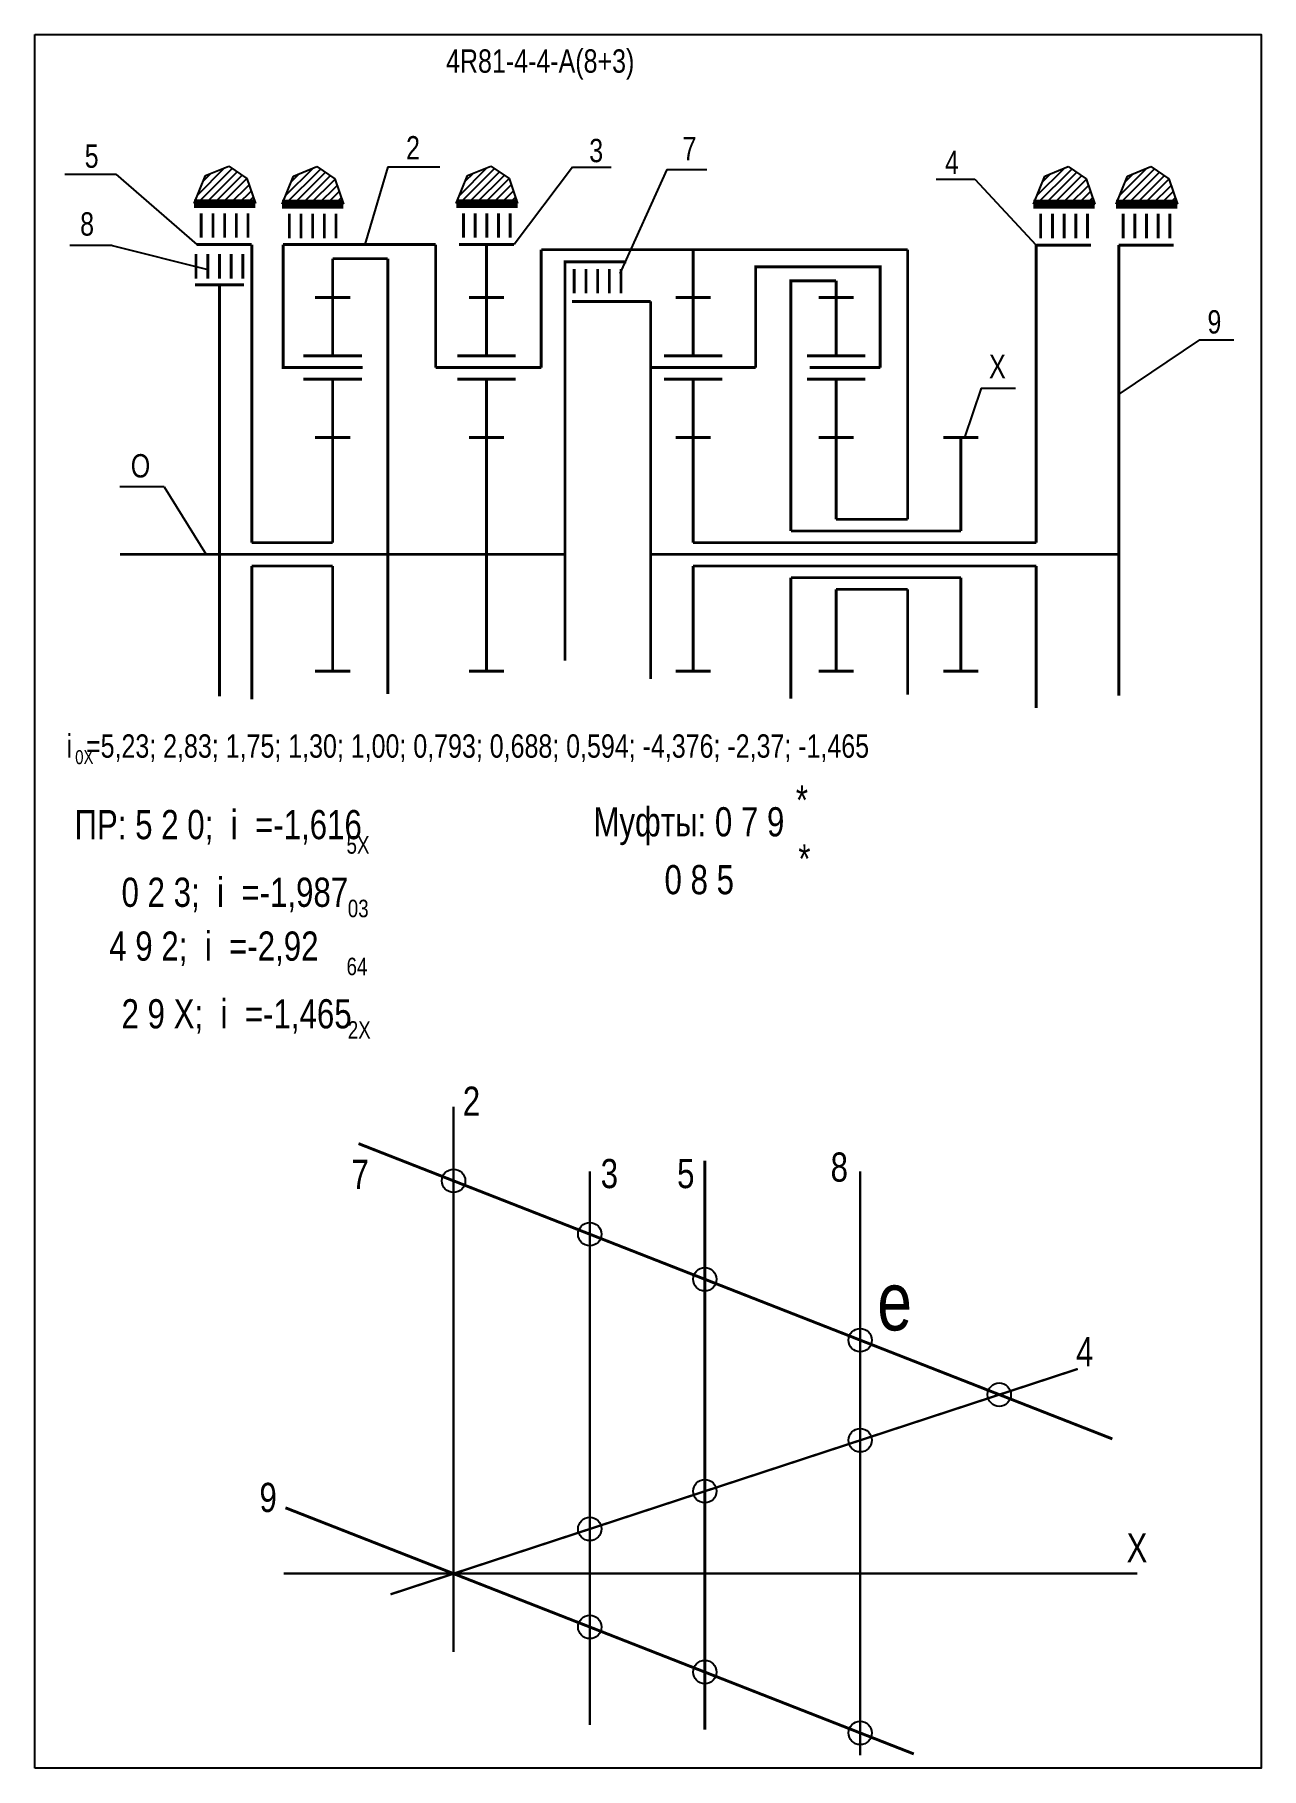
# Model space of a CAD drawing. Extents: x -352 to -142, y 153 to 450.
import ezdxf

# ---------------------------------------------------------------- set-up
doc = ezdxf.new("R2010")
doc.units = 0
doc.header["$LTSCALE"] = 15
doc.layers.get('0').update_dxf_attribs({"linetype": 'CONTINUOUS'})
doc.layers.add('DIM', color=92, linetype='CONTINUOUS')
doc.layers.add('MAIN', color=5, linetype='CONTINUOUS')
doc.styles.add('AMK', font='amk.shx', dxfattribs={"width": 0.8})

msp = doc.modelspace()

# ---------------------------------------------------------------- hatches: boundary and pattern name
at = {"layer": 'DIM'}
h = msp.add_hatch(dxfattribs=at)
h.set_pattern_fill('_USER', color=0, angle=45, style=0, pattern_type=0)
h.set_pattern_definition([(45, (-72.9048, -4.7831), (-0.7071068, 0.7071068), [])])
h.paths.add_polyline_path([(-323.2, 425.74), (-325.14, 420.92), (-314.65, 420.92), (-316.1, 425.24), (-319.21, 427.35)])
h = msp.add_hatch(dxfattribs=at)
h.set_pattern_fill('_USER', color=0, angle=45, style=0, pattern_type=0)
h.set_pattern_definition([(45, (-57.8362, -4.8705), (-0.7071068, 0.7071068), [])])
h.paths.add_polyline_path([(-308.13, 425.65), (-310.08, 420.83), (-299.58, 420.83), (-301.03, 425.15), (-304.14, 427.27)])
h = msp.add_hatch(dxfattribs=at)
h.set_pattern_fill('_USER', color=0, angle=45, style=0, pattern_type=0)
h.set_pattern_definition([(45, (-28.0108, -4.7831), (-0.7071068, 0.7071068), [])])
h.paths.add_polyline_path([(-278.31, 425.74), (-280.25, 420.92), (-269.75, 420.92), (-271.2, 425.24), (-274.32, 427.35)])
h = msp.add_hatch(dxfattribs=at)
h.set_pattern_fill('_USER', color=0, angle=45, style=0, pattern_type=0)
h.set_pattern_definition([(45, (70.803, -4.873), (-0.7071068, 0.7071068), [])])
h.paths.add_polyline_path([(-179.49, 425.65), (-181.44, 420.83), (-170.94, 420.83), (-172.39, 425.15), (-175.5, 427.26)])
h = msp.add_hatch(dxfattribs=at)
h.set_pattern_fill('_USER', color=0, angle=45, style=0, pattern_type=0)
h.set_pattern_definition([(45, (84.9413, -4.873), (-0.7071068, 0.7071068), [])])
h.paths.add_polyline_path([(-165.35, 425.65), (-167.3, 420.83), (-156.8, 420.83), (-158.25, 425.15), (-161.37, 427.26)])

# ---------------------------------------------------------------- linework, layer by layer
at = {"const_width": 0.4}
for points in [[(-280.72, 266.24), (-280.72, 172.82)], [(-257.4, 255.14), (-257.4, 160.27)], [(-211.1, 255.14), (-211.1, 155.11)], [(-291.52, 182.67), (-173.85, 221.29)]]:
    msp.add_lwpolyline(points, dxfattribs=at)
at = {"layer": 'DIM', "color": 0}
for p, q in [((-347.27, 425.95), (-338.54, 425.95)), ((-338.54, 425.95), (-324.68, 413.9)), ((-325.14, 420.92), (-323.2, 425.74)), ((-323.2, 425.74), (-319.21, 427.35)), ((-319.21, 427.35), (-316.1, 425.24)), ((-316.1, 425.24), (-314.65, 420.92)), ((-310.08, 420.83), (-308.13, 425.65)), ((-308.13, 425.65), (-304.14, 427.27)), ((-304.14, 427.27), (-301.03, 425.15)), ((-301.03, 425.15), (-299.58, 420.83)), ((-292, 427.2), (-295.9, 413.9)), ((-292, 427.2), (-283.07, 427.2)), ((-280.25, 420.92), (-278.31, 425.74)), ((-278.31, 425.74), (-274.32, 427.35)), ((-274.32, 427.35), (-271.2, 425.24)), ((-271.2, 425.24), (-269.75, 420.92)), ((-260.33, 427.17), (-270.37, 413.9)), ((-260.33, 427.17), (-253.76, 427.17)), ((-244.2, 426.79), (-252.26, 408.94)), ((-244.2, 426.79), (-237.34, 426.79)), ((-198.07, 425.1), (-191.5, 425.1)), ((-191.5, 425.1), (-180.97, 413.81)), ((-181.44, 420.83), (-179.49, 425.65)), ((-179.49, 425.65), (-175.5, 427.26)), ((-175.5, 427.26), (-172.39, 425.15)), ((-172.39, 425.15), (-170.94, 420.83)), ((-167.3, 420.83), (-165.35, 425.65)), ((-165.35, 425.65), (-161.37, 427.26)), ((-161.37, 427.26), (-158.25, 425.15)), ((-158.25, 425.15), (-156.8, 420.83)), ((-323.89, 420.73), (-316.98, 420.73)), ((-279, 420.73), (-272.08, 420.73)), ((-180.18, 420.64), (-173.27, 420.64)), ((-166.05, 420.64), (-159.13, 420.64)), ((-339.17, 413.75), (-346.43, 413.75)), ((-339.17, 413.75), (-322.81, 409.63)), ((-153.03, 397.56), (-166.83, 388.27)), ((-153.03, 397.56), (-147.12, 397.56)), ((-190.42, 389.3), (-193.24, 380.84)), ((-190.42, 389.3), (-184.51, 389.3)), ((-330.24, 372.4), (-337.84, 372.4)), ((-330.24, 372.4), (-323.1, 360.84))]:
    msp.add_line(p, q, dxfattribs=at)
for points, const_width in [([(-315.27, 413.9), (-315.27, 362.84)], 0.5), ([(-305.67, 392.84), (-309.9, 392.84), (-309.9, 413.9)], 0.5), ([(-283.78, 413.9), (-309.9, 413.9)], 0.5), ([(-283.78, 392.84), (-283.78, 413.9)], 0.5), ([(-265.72, 392.84), (-265.72, 413.04)], 0.5), ([(-202.98, 413.04), (-265.72, 413.04)], 0.5), ([(-202.98, 413.04), (-202.98, 366.84)], 0.5), ([(-180.97, 413.81), (-180.97, 362.84)], 0.5), ([(-166.83, 413.81), (-166.83, 360.84)], 0.5), ([(-301.42, 411.49), (-291.99, 411.49)], 0.5), ([(-291.99, 411.49), (-291.99, 336.91)], 0.5), ([(-261.64, 342.61), (-261.64, 410.97), (-251.12, 410.97)], 0.5), ([(-207.68, 392.84), (-207.68, 410.09), (-229, 410.09), (-229, 392.84)], 0.5), ([(-325, 407), (-316.6, 407)], 0.5), ([(-320.8, 407), (-320.8, 336.53)], 0.5), ([(-215.22, 407.7), (-222.97, 407.7), (-222.97, 364.84)], 0.5), ([(-246.97, 404.16), (-246.97, 360.84)], 0.5), ([(-215.22, 366.84), (-202.98, 366.84)], 0.5), ([(-315.27, 362.84), (-301.42, 362.84)], 0.5), ([(-239.7, 362.84), (-180.97, 362.84)], 0.5), ([(-222.97, 364.84), (-193.87, 364.84)], 0.5), ([(-206.59, 364.84), (-193.87, 364.84)], 0.5), ([(-337.85, 360.84), (-261.64, 360.84)], 0.5), ([(-246.97, 360.84), (-209.09, 360.84)], 0.5), ([(-246.97, 360.84), (-166.83, 360.84)], 0.5), ([(-246.97, 360.84), (-246.97, 339.49)], 0.5), ([(-166.83, 360.84), (-166.83, 336.62)], 0.5), ([(-315.27, 358.84), (-301.42, 358.84)], 0.5), ([(-315.27, 358.84), (-315.27, 335.99)], 0.5), ([(-239.7, 358.84), (-180.97, 358.84)], 0.5), ([(-222.97, 356.84), (-193.87, 356.84)], 0.5), ([(-222.97, 356.84), (-222.97, 336.14)], 0.5), ([(-206.59, 356.84), (-193.87, 356.84)], 0.5), ([(-180.97, 358.84), (-180.97, 334.49)], 0.5), ([(-215.22, 354.84), (-202.98, 354.84)], 0.5), ([(-202.98, 354.84), (-202.98, 336.78)], 0.5), ([(-167.93, 209.3), (-296.99, 259.89)], 0.5), ([(-237.7, 256.94), (-237.7, 159.48)], 0.5), ([(-201.92, 155.33), (-309.5, 197.5)], 0.5), ([(-309.78, 186.22), (-163.68, 186.22)], 0.4)]:
    msp.add_lwpolyline(points, dxfattribs=dict(at, const_width=const_width))
for centre in [(-280.72, 253.51), (-257.4, 244.37), (-237.7, 236.65), (-211.1, 226.22), (-187.29, 216.88), (-211.1, 209.07), (-237.7, 200.34), (-257.4, 193.87), (-257.4, 177.08), (-237.7, 169.36), (-211.1, 158.93)]:
    msp.add_circle(centre, 2, dxfattribs=at)
at = {"layer": 'MAIN'}
for points in [[(-352.43, 152.87), (-352.43, 449.87)], [(-352.43, 449.87), (-142.43, 449.87), (-142.43, 152.87), (-352.43, 152.87)]]:
    msp.add_lwpolyline(points, dxfattribs=at)
at = {"layer": 'MAIN', "color": 0}
for points, const_width in [([(-325.14, 420.92), (-314.65, 420.92)], 1.5), ([(-315.91, 419.27), (-315.91, 415.07)], 0.5), ([(-310.08, 420.83), (-299.58, 420.83)], 1.5), ([(-300.84, 419.18), (-300.84, 414.98)], 0.5), ([(-280.25, 420.92), (-269.75, 420.92)], 1.5), ([(-271.02, 419.27), (-271.02, 415.07)], 0.5), ([(-181.44, 420.83), (-170.94, 420.83)], 1.5), ([(-172.2, 419.18), (-172.2, 414.98)], 0.5), ([(-167.3, 420.83), (-156.8, 420.83)], 1.5), ([(-158.07, 419.18), (-158.07, 414.98)], 0.5), ([(-324.68, 413.9), (-315.27, 413.9)], 0.5), ([(-279.79, 413.9), (-270.37, 413.9)], 0.5), ([(-275.08, 404.84), (-275.08, 413.9)], 0.5), ([(-239.7, 404.84), (-239.7, 413.04)], 0.5), ([(-180.97, 413.81), (-171.56, 413.81)], 0.5), ([(-166.83, 413.81), (-157.42, 413.81)], 0.5), ([(-316.81, 412.27), (-316.81, 408.07)], 0.5), ([(-301.42, 404.84), (-301.42, 411.49)], 0.5), ([(-252.05, 409.74), (-252.05, 405.54)], 0.5), ([(-215.22, 394.84), (-215.22, 407.7)], 0.5), ([(-301.42, 404.84), (-304.42, 404.84)], 0.5), ([(-301.42, 394.84), (-301.42, 404.84)], 0.5), ([(-301.42, 404.84), (-298.42, 404.84)], 0.5), ([(-275.08, 404.84), (-278.08, 404.84)], 0.5), ([(-275.08, 394.84), (-275.08, 404.84)], 0.5), ([(-275.08, 404.84), (-272.08, 404.84)], 0.5), ([(-260.45, 404.16), (-246.97, 404.16)], 0.5), ([(-239.7, 404.84), (-242.7, 404.84)], 0.5), ([(-239.7, 394.84), (-239.7, 404.84)], 0.5), ([(-239.7, 404.84), (-236.7, 404.84)], 0.5), ([(-215.22, 404.84), (-218.22, 404.84)], 0.5), ([(-215.22, 404.84), (-212.22, 404.84)], 0.5), ([(-296.29, 392.84), (-305.67, 392.84)], 0.5), ([(-265.72, 392.84), (-283.78, 392.84)], 0.5), ([(-229, 392.84), (-246.97, 392.84)], 0.5), ([(-207.68, 392.84), (-219.74, 392.84)], 0.5), ([(-301.42, 390.84), (-306.42, 390.84)], 0.5), ([(-301.42, 380.84), (-301.42, 390.84), (-296.42, 390.84)], 0.5), ([(-275.08, 390.84), (-280.08, 390.84)], 0.5), ([(-275.08, 380.84), (-275.08, 390.84), (-270.08, 390.84)], 0.5), ([(-239.7, 390.84), (-244.7, 390.84)], 0.5), ([(-239.7, 380.84), (-239.7, 390.84), (-234.7, 390.84)], 0.5), ([(-215.22, 390.84), (-220.22, 390.84)], 0.5), ([(-215.22, 380.84), (-215.22, 390.84), (-210.22, 390.84)], 0.5), ([(-301.42, 380.84), (-304.42, 380.84)], 0.5), ([(-301.42, 362.84), (-301.42, 380.84)], 0.5), ([(-301.42, 380.84), (-298.42, 380.84)], 0.5), ([(-275.08, 380.84), (-278.08, 380.84)], 0.5), ([(-275.08, 360.84), (-275.08, 380.84)], 0.5), ([(-275.08, 380.84), (-272.08, 380.84)], 0.5), ([(-239.7, 380.84), (-242.7, 380.84)], 0.5), ([(-239.7, 362.84), (-239.7, 380.84)], 0.5), ([(-239.7, 380.84), (-236.7, 380.84)], 0.5), ([(-215.22, 380.84), (-218.22, 380.84)], 0.5), ([(-215.22, 366.84), (-215.22, 380.84)], 0.5), ([(-215.22, 380.84), (-212.22, 380.84)], 0.5), ([(-193.87, 380.84), (-196.87, 380.84)], 0.5), ([(-193.87, 380.84), (-190.87, 380.84)], 0.5), ([(-193.87, 364.84), (-193.87, 380.84)], 0.5), ([(-275.08, 360.84), (-275.08, 340.84)], 0.5), ([(-301.42, 358.84), (-301.42, 340.84)], 0.5), ([(-239.7, 358.84), (-239.7, 340.84)], 0.5), ([(-193.87, 356.84), (-193.87, 340.84)], 0.5), ([(-215.22, 354.84), (-215.22, 340.84)], 0.5), ([(-301.42, 340.84), (-304.42, 340.84)], 0.5), ([(-301.42, 340.84), (-298.42, 340.84)], 0.5), ([(-275.08, 340.84), (-278.08, 340.84)], 0.5), ([(-275.08, 340.84), (-272.08, 340.84)], 0.5), ([(-239.7, 340.84), (-242.7, 340.84)], 0.5), ([(-239.7, 340.84), (-236.7, 340.84)], 0.5), ([(-215.22, 340.84), (-218.22, 340.84)], 0.5), ([(-215.22, 340.84), (-212.22, 340.84)], 0.5), ([(-193.87, 340.84), (-196.87, 340.84)], 0.5), ([(-193.87, 340.84), (-190.87, 340.84)], 0.5)]:
    msp.add_lwpolyline(points, dxfattribs=dict(at, const_width=const_width))
for points in [[(-323.91, 419.27, 0.5, 0.5, 0), (-323.91, 415.07, 0.5, 0.5, 0)], [(-321.91, 419.27, 0.5, 0.5, 0), (-321.91, 415.07, 0.5, 0.5, 0)], [(-319.91, 419.27, 0.5, 0.5, 0), (-319.91, 415.07, 0.5, 0.5, 0)], [(-317.91, 419.27, 0.5, 0.5, 0), (-317.91, 415.07, 0.5, 0.5, 0)], [(-308.84, 419.18, 0.5, 0.5, 0), (-308.84, 414.98, 0.5, 0.5, 0)], [(-306.84, 419.18, 0.5, 0.5, 0), (-306.84, 414.98, 0.5, 0.5, 0)], [(-304.84, 419.18, 0.5, 0.5, 0), (-304.84, 414.98, 0.5, 0.5, 0)], [(-302.84, 419.18, 0.5, 0.5, 0), (-302.84, 414.98, 0.5, 0.5, 0)], [(-279.02, 419.27, 0.5, 0.5, 0), (-279.02, 415.07, 0.5, 0.5, 0)], [(-277.02, 419.27, 0.5, 0.5, 0), (-277.02, 415.07, 0.5, 0.5, 0)], [(-275.02, 419.27, 0.5, 0.5, 0), (-275.02, 415.07, 0.5, 0.5, 0)], [(-273.02, 419.27, 0.5, 0.5, 0), (-273.02, 415.07, 0.5, 0.5, 0)], [(-180.2, 419.18, 0.5, 0.5, 0), (-180.2, 414.98, 0.5, 0.5, 0)], [(-178.2, 419.18, 0.5, 0.5, 0), (-178.2, 414.98, 0.5, 0.5, 0)], [(-176.2, 419.18, 0.5, 0.5, 0), (-176.2, 414.98, 0.5, 0.5, 0)], [(-174.2, 419.18, 0.5, 0.5, 0), (-174.2, 414.98, 0.5, 0.5, 0)], [(-166.07, 419.18, 0.5, 0.5, 0), (-166.07, 414.98, 0.5, 0.5, 0)], [(-164.07, 419.18, 0.5, 0.5, 0), (-164.07, 414.98, 0.5, 0.5, 0)], [(-162.07, 419.18, 0.5, 0.5, 0), (-162.07, 414.98, 0.5, 0.5, 0)], [(-160.07, 419.18, 0.5, 0.5, 0), (-160.07, 414.98, 0.5, 0.5, 0)], [(-324.81, 412.27, 0.5, 0.5, 0), (-324.81, 408.07, 0.5, 0.5, 0)], [(-322.81, 412.27, 0.5, 0.5, 0), (-322.81, 408.07, 0.5, 0.5, 0)], [(-320.81, 412.27, 0.5, 0.5, 0), (-320.81, 408.07, 0.5, 0.5, 0)], [(-318.81, 412.27, 0.5, 0.5, 0), (-318.81, 408.07, 0.5, 0.5, 0)], [(-260.05, 409.74, 0.5, 0.5, 0), (-260.05, 405.54, 0.5, 0.5, 0)], [(-258.05, 409.74, 0.5, 0.5, 0), (-258.05, 405.54, 0.5, 0.5, 0)], [(-256.05, 409.74, 0.5, 0.5, 0), (-256.05, 405.54, 0.5, 0.5, 0)], [(-254.05, 409.74, 0.5, 0.5, 0), (-254.05, 405.54, 0.5, 0.5, 0)], [(-296.42, 394.84, 0.5, 0.5, 0), (-306.42, 394.84, 0.5, 0.5, 0)], [(-270.08, 394.84, 0.5, 0.5, 0), (-280.08, 394.84, 0.5, 0.5, 0)], [(-234.7, 394.84, 0.5, 0.5, 0), (-244.7, 394.84, 0.5, 0.5, 0)], [(-210.22, 394.84, 0.5, 0.5, 0), (-220.22, 394.84, 0.5, 0.5, 0)]]:
    msp.add_lwpolyline(points, format="xyseb", dxfattribs=at)

# ---------------------------------------------------------------- texts
at = {"layer": 'DIM', "color": 0, "style": 'AMK', "width": 0.8}
for s, height, p in [('4R81-4-4-A(8+3)', 4, (-282, 443.35)), ('5', 4, (-343.87, 427.06)), ('2', 4, (-288.85, 428.49)), ('3', 4, (-257.49, 428.02)), ('7', 4, (-241.52, 428.35)), ('4', 4, (-196.59, 425.98)), ('8', 4, (-344.65, 415.44)), ('9', 4, (-151.65, 398.67)), ('X', 4, (-189.04, 391.02)), ('O', 4, (-335.98, 374.01)), ('i  =5,23; 2,83; 1,75; 1,30; 1,00; 0,793; 0,688; 0,594; -4,376; -2,37; -1,465', 4, (-346.97, 326)), ('0X', 2.4, (-345.5, 324.9)), ('*', 5, (-222.12, 316.25)), (' ПР: 5 2 0;  i  =-1,616', 5, (-347.1, 312.04)), ('Муфты: 0 7 9', 5, (-256.78, 312.52)), ('5X', 3, (-299.04, 309.56)), ('*', 5, (-221.69, 306.18)), ('       0 8 5', 5, (-255.01, 302.61)), ('    0 2 3;  i  =-1,987', 5, (-343.51, 300.45)), ('03', 3, (-298.83, 298.67)), ('     4 9 2;  i  =-2,92', 5, (-347.1, 291.23)), ('64', 3, (-299.04, 288.74)), ('    2 9 X;  i  =-1,465', 5, (-343.51, 279.63)), ('2X', 3, (-298.83, 277.86)), ('2', 5, (-279.14, 264.66)), ('8', 5, (-216.17, 253.37)), ('7', 5, (-298.21, 252.12)), ('3', 5, (-255.53, 252.26)), ('5', 5, (-242.45, 252.26)), ('e', 10, (-208.18, 227.89)), ('4', 5, (-174.15, 221.76)), ('9', 5, (-313.95, 196.78)), ('X', 5, (-165.5, 188.14))]:
    msp.add_text(s, height=height, dxfattribs=at).set_placement(p)

doc.saveas('drawing.dxf')
